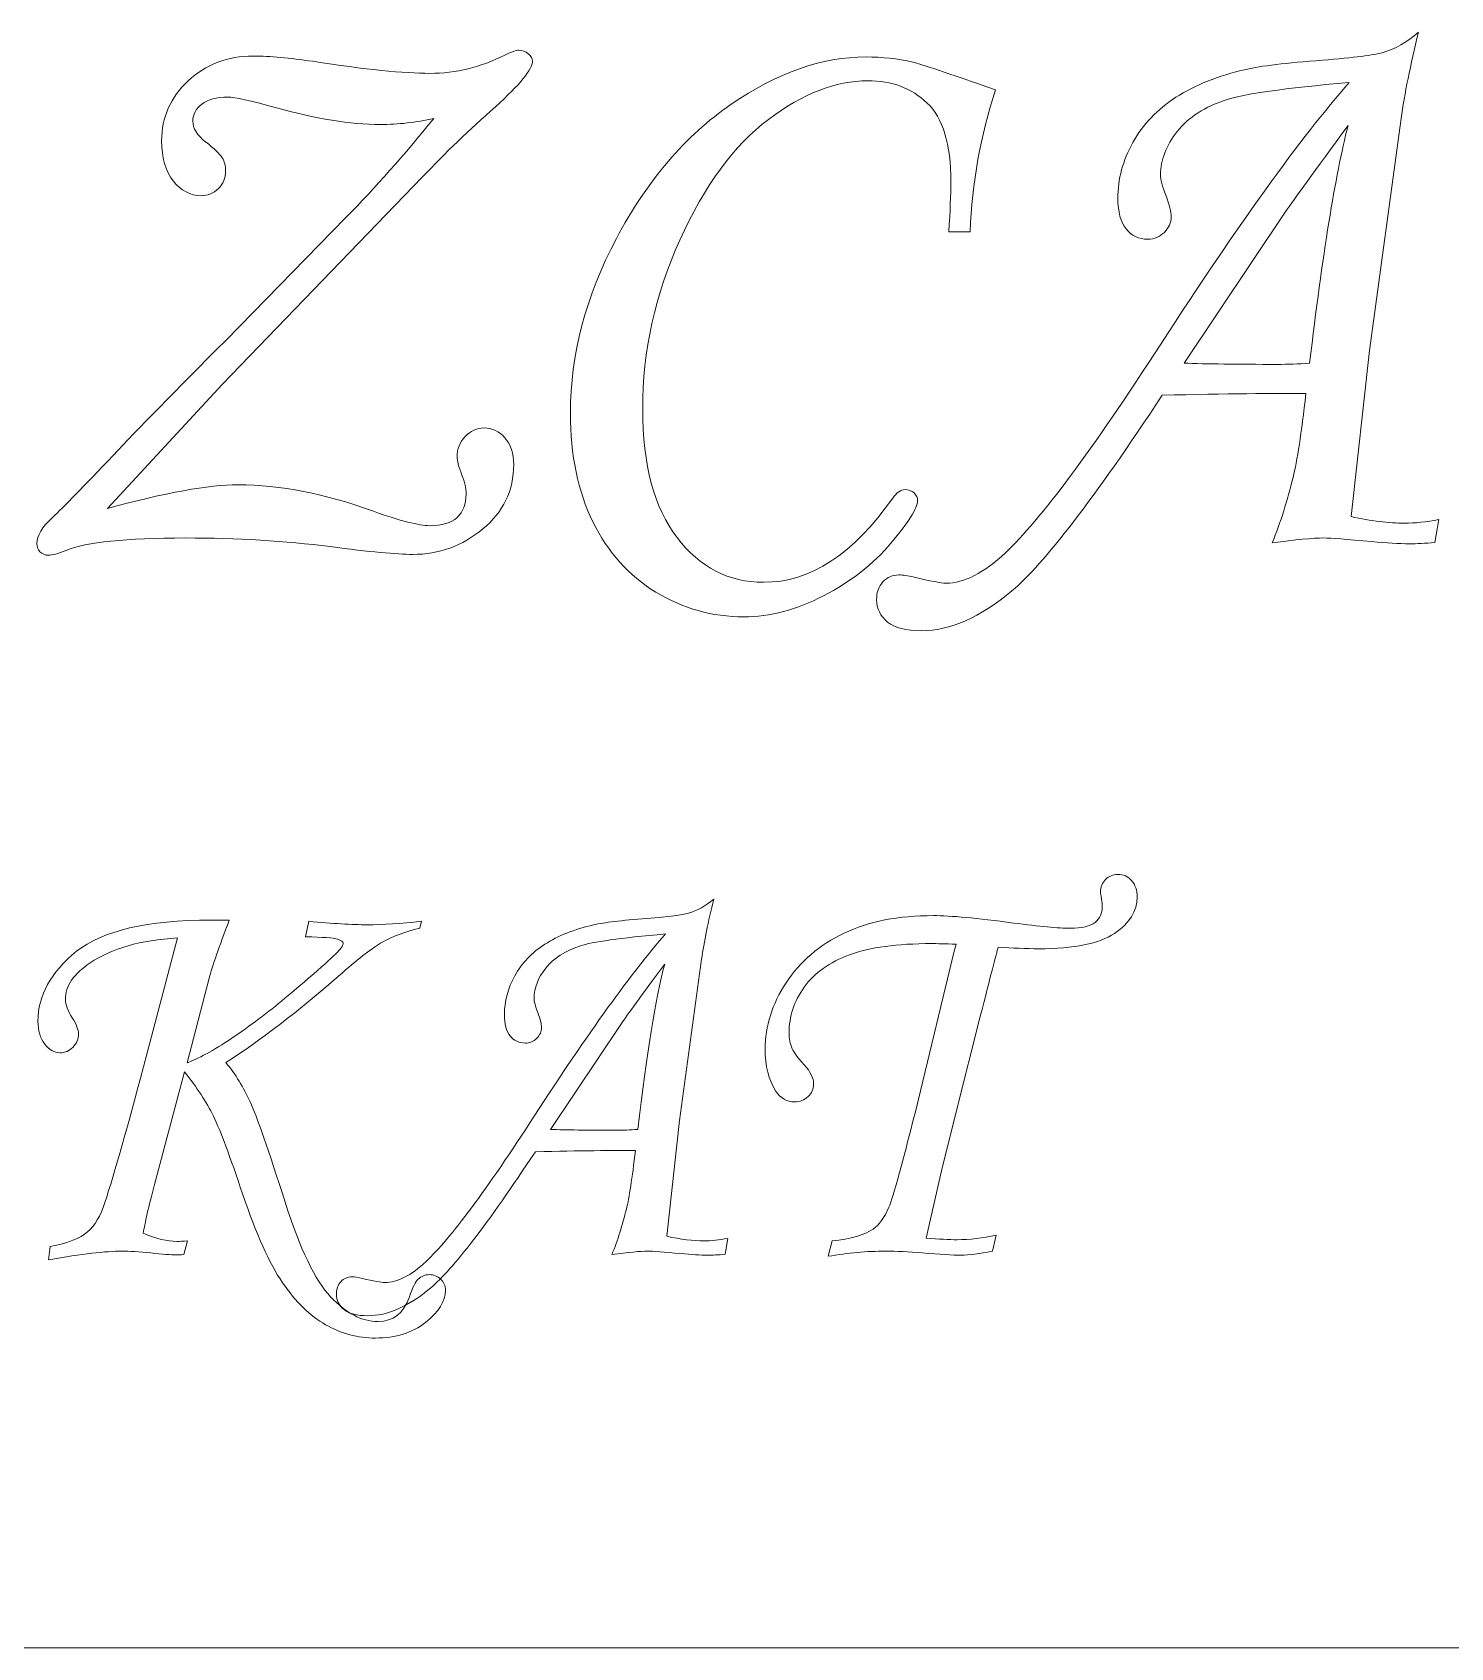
# Model space of a CAD drawing. Header units: millimetres. Extents: x -1381 to 521, y -496 to 496.
# Drawn here: x 131.48 to 154.67, y -496.11 to -469.72 of the extents above; entities that cross this region are included whole.
import ezdxf

# ---------------------------------------------------------------- set-up
doc = ezdxf.new("R2010")
doc.units = ezdxf.units.MM
doc.header["$MEASUREMENT"] = 0
doc.layers.add('layer 1', color=7, linetype='Continuous')

msp = doc.modelspace()

# ---------------------------------------------------------------- linework, layer by layer
at = {"layer": 'layer 1', "color": 250, "lineweight": 9}
for points, knots in [([(154.4728, -477.6797), (154.4728, -477.6797), (154.408, -478.0531), (154.408, -478.0531), (154.408, -478.0531), (154.2493, -478.0664), (154.1129, -478.0732), (153.9944, -478.0732), (153.9944, -478.0732), (153.8245, -478.0732), (153.6187, -478.0619), (153.3773, -478.0374), (153.3773, -478.0374), (152.9682, -477.9994), (152.7066, -477.9793), (152.5972, -477.9793), (152.5972, -477.9793), (152.4137, -477.9793), (152.132, -478.0061), (151.7521, -478.0598), (151.7521, -478.0598), (151.8883, -477.7199), (152.0002, -477.3644), (152.0918, -476.9911), (152.0918, -476.9911), (152.1589, -476.7251), (152.2282, -476.2668), (152.302, -475.6185), (152.302, -475.6185), (151.799, -475.6139), (151.0143, -475.6229), (149.9545, -475.6453), (149.9545, -475.6453), (148.8368, -477.3398), (148.0163, -478.4063), (147.4976, -478.8423), (147.4976, -478.8423), (146.9789, -479.2783), (146.4827, -479.495), (146.0153, -479.495), (146.0153, -479.495), (145.7694, -479.495), (145.5861, -479.4481), (145.4654, -479.3519), (145.4654, -479.3519), (145.3446, -479.2558), (145.2843, -479.1328), (145.2843, -478.9831), (145.2843, -478.9831), (145.2843, -478.8667), (145.3201, -478.7706), (145.3893, -478.697), (145.3893, -478.697), (145.4587, -478.6208), (145.5459, -478.5829), (145.6509, -478.5829), (145.6509, -478.5829), (145.7113, -478.5829), (145.794, -478.5942), (145.8992, -478.6187), (145.8992, -478.6187), (146.1607, -478.6835), (146.335, -478.7171), (146.4223, -478.7171), (146.4223, -478.7171), (146.7151, -478.7171), (147.037, -478.5515), (147.3903, -478.2207), (147.3903, -478.2207), (147.9626, -477.6797), (148.8099, -476.5418), (149.93, -474.8113), (149.93, -474.8113), (151.1976, -472.8529), (152.226, -471.4265), (153.0107, -470.5346), (153.0107, -470.5346), (151.9443, -470.633), (151.2781, -470.7245), (151.0143, -470.8141), (151.0143, -470.8141), (150.6521, -470.9326), (150.3793, -471.1068), (150.1982, -471.3372), (150.1982, -471.3372), (150.0171, -471.5696), (149.9255, -471.8044), (149.9255, -472.0436), (149.9255, -472.0436), (149.9255, -472.1219), (149.9545, -472.2336), (150.0105, -472.3767), (150.0105, -472.3767), (150.0708, -472.5376), (150.0998, -472.6561), (150.0998, -472.73), (150.0998, -472.73), (150.0998, -472.8261), (150.0619, -472.9111), (149.9881, -472.9849), (149.9881, -472.9849), (149.9143, -473.0586), (149.8249, -473.0966), (149.7199, -473.0966), (149.7199, -473.0966), (149.57, -473.0966), (149.4515, -473.0407), (149.3622, -472.929), (149.3622, -472.929), (149.2726, -472.8193), (149.228, -472.6516), (149.228, -472.4304), (149.228, -472.4304), (149.228, -472.1151), (149.3107, -471.811), (149.4738, -471.5161), (149.4738, -471.5161), (149.637, -471.2231), (149.8718, -470.975), (150.1781, -470.7782), (150.1781, -470.7782), (150.4845, -470.5793), (150.8668, -470.4272), (151.325, -470.3221), (151.325, -470.3221), (151.562, -470.2662), (151.9779, -470.2171), (152.5725, -470.1724), (152.5725, -470.1724), (153.0912, -470.1299), (153.4153, -470.0875), (153.5473, -470.0495), (153.5473, -470.0495), (153.7551, -469.9913), (153.9519, -469.8817), (154.1419, -469.7163), (154.1419, -469.7163), (154.0101, -470.2529), (153.9139, -470.7245), (153.858, -471.127), (153.858, -471.127), (153.858, -471.127), (153.3394, -474.9165), (153.3394, -474.9165), (153.3394, -474.9165), (153.3394, -474.9165), (153.042, -477.6306), (153.042, -477.6306), (153.042, -477.6306), (153.3662, -477.702), (153.6568, -477.7378), (153.9139, -477.7378), (153.9139, -477.7378), (154.0861, -477.7378), (154.2716, -477.7177), (154.4728, -477.6797)], [0, 0, 0, 0, 0.025, 0.025, 0.025, 0.025, 0.05, 0.05, 0.05, 0.05, 0.075, 0.075, 0.075, 0.075, 0.1, 0.1, 0.1, 0.1, 0.125, 0.125, 0.125, 0.125, 0.15, 0.15, 0.15, 0.15, 0.175, 0.175, 0.175, 0.175, 0.2, 0.2, 0.2, 0.2, 0.225, 0.225, 0.225, 0.225, 0.25, 0.25, 0.25, 0.25, 0.275, 0.275, 0.275, 0.275, 0.3, 0.3, 0.3, 0.3, 0.325, 0.325, 0.325, 0.325, 0.35, 0.35, 0.35, 0.35, 0.375, 0.375, 0.375, 0.375, 0.4, 0.4, 0.4, 0.4, 0.425, 0.425, 0.425, 0.425, 0.45, 0.45, 0.45, 0.45, 0.475, 0.475, 0.475, 0.475, 0.5, 0.5, 0.5, 0.5, 0.525, 0.525, 0.525, 0.525, 0.55, 0.55, 0.55, 0.55, 0.575, 0.575, 0.575, 0.575, 0.6, 0.6, 0.6, 0.6, 0.625, 0.625, 0.625, 0.625, 0.65, 0.65, 0.65, 0.65, 0.675, 0.675, 0.675, 0.675, 0.7, 0.7, 0.7, 0.7, 0.725, 0.725, 0.725, 0.725, 0.75, 0.75, 0.75, 0.75, 0.775, 0.775, 0.775, 0.775, 0.8, 0.8, 0.8, 0.8, 0.825, 0.825, 0.825, 0.825, 0.85, 0.85, 0.85, 0.85, 0.875, 0.875, 0.875, 0.875, 0.9, 0.9, 0.9, 0.9, 0.925, 0.925, 0.925, 0.925, 0.95, 0.95, 0.95, 0.95, 1, 1, 1, 1]), ([(138.0452, -471.1247), (137.7612, -471.1895), (137.4706, -471.2231), (137.1688, -471.2231), (137.1688, -471.2231), (136.6859, -471.2231), (136.1135, -471.1292), (135.4563, -470.9437), (135.4563, -470.9437), (135.0494, -470.832), (134.7923, -470.776), (134.6827, -470.776), (134.6827, -470.776), (134.4972, -470.776), (134.3541, -470.8141), (134.2557, -470.8898), (134.2557, -470.8898), (134.1573, -470.9659), (134.1082, -471.0577), (134.1082, -471.1672), (134.1082, -471.1672), (134.1082, -471.2879), (134.1774, -471.402), (134.3183, -471.5048), (134.3183, -471.5048), (134.4614, -471.6189), (134.5531, -471.706), (134.5889, -471.7664), (134.5889, -471.7664), (134.6269, -471.8267), (134.6447, -471.9006), (134.6447, -471.9877), (134.6447, -471.9877), (134.6447, -472.0973), (134.6044, -472.191), (134.5263, -472.2694), (134.5263, -472.2694), (134.448, -472.3477), (134.3541, -472.3857), (134.2422, -472.3857), (134.2422, -472.3857), (134.068, -472.3857), (133.9159, -472.3051), (133.7885, -472.1442), (133.7885, -472.1442), (133.6611, -471.9833), (133.5984, -471.7642), (133.5984, -471.4913), (133.5984, -471.4913), (133.5984, -471.1068), (133.7438, -470.7805), (134.0322, -470.51), (134.0322, -470.51), (134.3205, -470.2394), (134.676, -470.1052), (135.0986, -470.1052), (135.0986, -470.1052), (135.3714, -470.1052), (135.6933, -470.1344), (136.0688, -470.1903), (136.0688, -470.1903), (136.9251, -470.3221), (137.5645, -470.3869), (137.9825, -470.3869), (137.9825, -470.3869), (138.4118, -470.3869), (138.8209, -470.2863), (139.2099, -470.0875), (139.2099, -470.0875), (139.3195, -470.0338), (139.3955, -470.0092), (139.438, -470.0092), (139.438, -470.0092), (139.4961, -470.0092), (139.5475, -470.0271), (139.5922, -470.0674), (139.5922, -470.0674), (139.6392, -470.1052), (139.6615, -470.1455), (139.6615, -470.1857), (139.6615, -470.1857), (139.6615, -470.3199), (139.4581, -470.5704), (139.0535, -470.9326), (139.0535, -470.9326), (138.6287, -471.308), (138.233, -471.6903), (137.8618, -472.0794), (137.8618, -472.0794), (137.8618, -472.0794), (134.5889, -475.4708), (134.5889, -475.4708), (134.5889, -475.4708), (134.5889, -475.4708), (132.7153, -477.4964), (132.7153, -477.4964), (132.7153, -477.4964), (133.6587, -477.2392), (134.3676, -477.1096), (134.8482, -477.1096), (134.8482, -477.1096), (135.5368, -477.1096), (136.2744, -477.2549), (137.0637, -477.5433), (137.0637, -477.5433), (137.4996, -477.6998), (137.806, -477.7781), (137.9803, -477.7781), (137.9803, -477.7781), (138.1815, -477.7781), (138.3291, -477.7334), (138.4275, -477.6439), (138.4275, -477.6439), (138.5258, -477.5545), (138.575, -477.4271), (138.575, -477.2571), (138.575, -477.2571), (138.575, -477.1678), (138.5527, -477.065), (138.508, -476.9509), (138.508, -476.9509), (138.4543, -476.8123), (138.4275, -476.7117), (138.4275, -476.6491), (138.4275, -476.6491), (138.4275, -476.5239), (138.4722, -476.4165), (138.5593, -476.3227), (138.5593, -476.3227), (138.6489, -476.2288), (138.7517, -476.1819), (138.8702, -476.1819), (138.8702, -476.1819), (139.002, -476.1819), (139.1161, -476.2354), (139.2099, -476.3427), (139.2099, -476.3427), (139.306, -476.4523), (139.3531, -476.5954), (139.3531, -476.7765), (139.3531, -476.7765), (139.3531, -477.2034), (139.1853, -477.5545), (138.8477, -477.8318), (138.8477, -477.8318), (138.5124, -478.1089), (138.1302, -478.2475), (137.7032, -478.2475), (137.7032, -478.2475), (137.446, -478.2475), (136.9944, -478.205), (136.3527, -478.1201), (136.3527, -478.1201), (135.6195, -478.0262), (134.8326, -477.9793), (133.9897, -477.9793), (133.9897, -477.9793), (133.0149, -477.9793), (132.3644, -478.0463), (132.038, -478.1827), (132.038, -478.1827), (131.906, -478.2342), (131.8076, -478.261), (131.7428, -478.261), (131.7428, -478.261), (131.6959, -478.261), (131.6489, -478.2408), (131.6064, -478.2028), (131.6064, -478.2028), (131.5752, -478.167), (131.5595, -478.1223), (131.5595, -478.071), (131.5595, -478.071), (131.5595, -477.9435), (131.6444, -477.8026), (131.8144, -477.6461), (131.8144, -477.6461), (131.9933, -477.474), (132.3241, -477.1364), (132.807, -476.6312), (132.807, -476.6312), (133.205, -476.2064), (133.8197, -475.5782), (134.6515, -474.7443), (134.6515, -474.7443), (134.6515, -474.7443), (136.6121, -472.7412), (136.6121, -472.7412), (136.6121, -472.7412), (137.0927, -472.2537), (137.569, -471.715), (138.0452, -471.1247)], [0, 0, 0, 0, 0.0204082, 0.0204082, 0.0204082, 0.0204082, 0.0408163, 0.0408163, 0.0408163, 0.0408163, 0.0612245, 0.0612245, 0.0612245, 0.0612245, 0.0816327, 0.0816327, 0.0816327, 0.0816327, 0.1020408, 0.1020408, 0.1020408, 0.1020408, 0.122449, 0.122449, 0.122449, 0.122449, 0.1428571, 0.1428571, 0.1428571, 0.1428571, 0.1632653, 0.1632653, 0.1632653, 0.1632653, 0.1836735, 0.1836735, 0.1836735, 0.1836735, 0.2040816, 0.2040816, 0.2040816, 0.2040816, 0.2244898, 0.2244898, 0.2244898, 0.2244898, 0.244898, 0.244898, 0.244898, 0.244898, 0.2653061, 0.2653061, 0.2653061, 0.2653061, 0.2857143, 0.2857143, 0.2857143, 0.2857143, 0.3061224, 0.3061224, 0.3061224, 0.3061224, 0.3265306, 0.3265306, 0.3265306, 0.3265306, 0.3469388, 0.3469388, 0.3469388, 0.3469388, 0.3673469, 0.3673469, 0.3673469, 0.3673469, 0.3877551, 0.3877551, 0.3877551, 0.3877551, 0.4081633, 0.4081633, 0.4081633, 0.4081633, 0.4285714, 0.4285714, 0.4285714, 0.4285714, 0.4489796, 0.4489796, 0.4489796, 0.4489796, 0.4693878, 0.4693878, 0.4693878, 0.4693878, 0.4897959, 0.4897959, 0.4897959, 0.4897959, 0.5102041, 0.5102041, 0.5102041, 0.5102041, 0.5306122, 0.5306122, 0.5306122, 0.5306122, 0.5510204, 0.5510204, 0.5510204, 0.5510204, 0.5714286, 0.5714286, 0.5714286, 0.5714286, 0.5918367, 0.5918367, 0.5918367, 0.5918367, 0.6122449, 0.6122449, 0.6122449, 0.6122449, 0.6326531, 0.6326531, 0.6326531, 0.6326531, 0.6530612, 0.6530612, 0.6530612, 0.6530612, 0.6734694, 0.6734694, 0.6734694, 0.6734694, 0.6938776, 0.6938776, 0.6938776, 0.6938776, 0.7142857, 0.7142857, 0.7142857, 0.7142857, 0.7346939, 0.7346939, 0.7346939, 0.7346939, 0.755102, 0.755102, 0.755102, 0.755102, 0.7755102, 0.7755102, 0.7755102, 0.7755102, 0.7959184, 0.7959184, 0.7959184, 0.7959184, 0.8163265, 0.8163265, 0.8163265, 0.8163265, 0.8367347, 0.8367347, 0.8367347, 0.8367347, 0.8571429, 0.8571429, 0.8571429, 0.8571429, 0.877551, 0.877551, 0.877551, 0.877551, 0.8979592, 0.8979592, 0.8979592, 0.8979592, 0.9183673, 0.9183673, 0.9183673, 0.9183673, 0.9387755, 0.9387755, 0.9387755, 0.9387755, 0.9591837, 0.9591837, 0.9591837, 0.9591837, 1, 1, 1, 1]), ([(146.8135, -472.9759), (146.8135, -472.9759), (146.4648, -472.9759), (146.4648, -472.9759), (146.4648, -472.9759), (146.4871, -472.636), (146.4982, -472.3634), (146.4982, -472.1577), (146.4982, -472.1577), (146.4982, -471.5428), (146.3686, -471.1136), (146.1115, -470.8722), (146.1115, -470.8722), (145.8565, -470.6284), (145.5324, -470.5076), (145.1412, -470.5076), (145.1412, -470.5076), (144.6203, -470.5076), (144.077, -470.7179), (143.5159, -471.1404), (143.5159, -471.1404), (142.9547, -471.563), (142.4718, -472.2203), (142.0672, -473.1145), (142.0672, -473.1145), (141.6625, -474.0088), (141.4613, -474.9276), (141.4613, -475.871), (141.4613, -475.871), (141.4613, -476.7855), (141.6491, -477.4851), (142.0247, -477.9726), (142.0247, -477.9726), (142.398, -478.46), (142.8698, -478.7036), (143.4354, -478.7036), (143.4354, -478.7036), (144.2022, -478.7036), (144.9064, -478.2453), (145.5481, -477.3264), (145.5481, -477.3264), (145.6129, -477.2348), (145.6799, -477.1878), (145.7515, -477.1878), (145.7515, -477.1878), (145.8074, -477.1878), (145.8565, -477.2058), (145.8968, -477.2437), (145.8968, -477.2437), (145.9348, -477.2795), (145.9549, -477.3219), (145.9549, -477.3712), (145.9549, -477.3712), (145.9549, -477.4897), (145.8096, -477.7199), (145.5189, -478.0642), (145.5189, -478.0642), (145.2284, -478.4085), (144.8617, -478.6948), (144.4191, -478.9227), (144.4191, -478.9227), (143.9787, -479.1529), (143.5426, -479.267), (143.1157, -479.267), (143.1157, -479.267), (142.5992, -479.267), (142.1209, -479.1328), (141.6782, -478.8646), (141.6782, -478.8646), (141.2356, -478.5964), (140.8934, -478.2118), (140.6475, -477.7155), (140.6475, -477.7155), (140.4038, -477.2168), (140.2809, -476.6267), (140.2809, -475.9404), (140.2809, -475.9404), (140.2809, -474.9835), (140.5312, -474.0334), (141.032, -473.0855), (141.032, -473.0855), (141.5328, -472.1376), (142.1587, -471.4064), (142.91, -470.8923), (142.91, -470.8923), (143.6612, -470.3758), (144.3945, -470.1187), (145.1121, -470.1187), (145.1121, -470.1187), (145.3692, -470.1187), (145.6263, -470.1478), (145.8789, -470.2036), (145.8789, -470.2036), (145.9885, -470.2306), (146.4378, -470.3803), (147.2293, -470.6552), (147.2293, -470.6552), (146.9833, -471.4042), (146.8447, -472.1778), (146.8135, -472.9759)], [0, 0, 0, 0, 0.0384615, 0.0384615, 0.0384615, 0.0384615, 0.0769231, 0.0769231, 0.0769231, 0.0769231, 0.1153846, 0.1153846, 0.1153846, 0.1153846, 0.1538462, 0.1538462, 0.1538462, 0.1538462, 0.1923077, 0.1923077, 0.1923077, 0.1923077, 0.2307692, 0.2307692, 0.2307692, 0.2307692, 0.2692308, 0.2692308, 0.2692308, 0.2692308, 0.3076923, 0.3076923, 0.3076923, 0.3076923, 0.3461538, 0.3461538, 0.3461538, 0.3461538, 0.3846154, 0.3846154, 0.3846154, 0.3846154, 0.4230769, 0.4230769, 0.4230769, 0.4230769, 0.4615385, 0.4615385, 0.4615385, 0.4615385, 0.5, 0.5, 0.5, 0.5, 0.5384615, 0.5384615, 0.5384615, 0.5384615, 0.5769231, 0.5769231, 0.5769231, 0.5769231, 0.6153846, 0.6153846, 0.6153846, 0.6153846, 0.6538462, 0.6538462, 0.6538462, 0.6538462, 0.6923077, 0.6923077, 0.6923077, 0.6923077, 0.7307692, 0.7307692, 0.7307692, 0.7307692, 0.7692308, 0.7692308, 0.7692308, 0.7692308, 0.8076923, 0.8076923, 0.8076923, 0.8076923, 0.8461538, 0.8461538, 0.8461538, 0.8461538, 0.8846154, 0.8846154, 0.8846154, 0.8846154, 0.9230769, 0.9230769, 0.9230769, 0.9230769, 1, 1, 1, 1]), ([(152.3624, -475.1221), (152.5725, -473.3515), (152.7805, -472.0571), (152.9906, -471.241), (152.9906, -471.241), (152.4451, -471.9811), (152.1075, -472.4483), (151.9756, -472.6406), (151.9756, -472.6406), (151.9756, -472.6406), (150.31, -475.1221), (150.31, -475.1221), (150.31, -475.1221), (150.6656, -475.1356), (151.1752, -475.1422), (151.8392, -475.1422), (151.8392, -475.1422), (152.0024, -475.1422), (152.1768, -475.1356), (152.3624, -475.1221)], [0, 0, 0, 0, 0.1666667, 0.1666667, 0.1666667, 0.1666667, 0.3333333, 0.3333333, 0.3333333, 0.3333333, 0.5, 0.5, 0.5, 0.5, 0.6666667, 0.6666667, 0.6666667, 0.6666667, 1, 1, 1, 1]), ([(147.2402, -489.3708), (147.2402, -489.3708), (147.1765, -489.6323), (147.1765, -489.6323), (147.1765, -489.6323), (146.9677, -489.676), (146.795, -489.6976), (146.6626, -489.6976), (146.6626, -489.6976), (146.5351, -489.6976), (146.3232, -489.6853), (146.0291, -489.6588), (146.0291, -489.6588), (145.8065, -489.6416), (145.6072, -489.6323), (145.4314, -489.6323), (145.4314, -489.6323), (145.1278, -489.6323), (144.8149, -489.6602), (144.4925, -489.7164), (144.4925, -489.7164), (144.4925, -489.7164), (144.5563, -489.4641), (144.5563, -489.4641), (144.5563, -489.4641), (144.863, -489.4331), (145.0872, -489.3693), (145.2273, -489.2727), (145.2273, -489.2727), (145.327, -489.2027), (145.4126, -489.0827), (145.4841, -488.9146), (145.4841, -488.9146), (145.5558, -488.7464), (145.7178, -488.1564), (145.97, -487.1475), (145.97, -487.1475), (145.97, -487.1475), (146.552, -484.73), (146.552, -484.73), (146.552, -484.73), (146.552, -484.73), (146.5849, -484.6163), (146.5849, -484.6163), (146.5849, -484.6163), (146.4058, -484.6102), (146.2703, -484.6071), (146.18, -484.6071), (146.18, -484.6071), (145.618, -484.6071), (145.1728, -484.6678), (144.8445, -484.7891), (144.8445, -484.7891), (144.5144, -484.9107), (144.2668, -485.0865), (144.1018, -485.3169), (144.1018, -485.3169), (143.9367, -485.5488), (143.8542, -485.7979), (143.8542, -486.0642), (143.8542, -486.0642), (143.8542, -486.1591), (143.8714, -486.2447), (143.9041, -486.3242), (143.9041, -486.3242), (143.9274, -486.3787), (143.9943, -486.4674), (144.1018, -486.5887), (144.1018, -486.5887), (144.2046, -486.7008), (144.256, -486.8036), (144.256, -486.8987), (144.256, -486.8987), (144.256, -486.9795), (144.2249, -487.0496), (144.164, -487.1072), (144.164, -487.1072), (144.1033, -487.1647), (144.0303, -487.1944), (143.9462, -487.1944), (143.9462, -487.1944), (143.8184, -487.1944), (143.7141, -487.1337), (143.6346, -487.0124), (143.6346, -487.0124), (143.5195, -486.8332), (143.4619, -486.6044), (143.4619, -486.3288), (143.4619, -486.3288), (143.4619, -485.9568), (143.5771, -485.5971), (143.8061, -485.2485), (143.8061, -485.2485), (144.0349, -484.8981), (144.3509, -484.6274), (144.7524, -484.4359), (144.7524, -484.4359), (145.1527, -484.2443), (145.6414, -484.1495), (146.2158, -484.1495), (146.2158, -484.1495), (146.4883, -484.1495), (146.9243, -484.1898), (147.5236, -484.2707), (147.5236, -484.2707), (147.9485, -484.3269), (148.2568, -484.3549), (148.4483, -484.3549), (148.4483, -484.3549), (148.6398, -484.3549), (148.7753, -484.3237), (148.8547, -484.2598), (148.8547, -484.2598), (148.9339, -484.196), (148.973, -484.1104), (148.973, -484.0044), (148.973, -484.0044), (148.973, -483.9829), (148.9684, -483.9407), (148.9589, -483.877), (148.9589, -483.877), (148.9496, -483.8194), (148.945, -483.7819), (148.945, -483.7633), (148.945, -483.7633), (148.945, -483.6808), (148.973, -483.6137), (149.0275, -483.5592), (149.0275, -483.5592), (149.0835, -483.5049), (149.1488, -483.4769), (149.2252, -483.4769), (149.2252, -483.4769), (149.317, -483.4769), (149.3933, -483.5096), (149.4525, -483.5764), (149.4525, -483.5764), (149.5131, -483.6433), (149.5427, -483.7338), (149.5427, -483.8458), (149.5427, -483.8458), (149.5427, -484.0762), (149.4198, -484.2739), (149.1722, -484.4405), (149.1722, -484.4405), (148.9262, -484.6071), (148.5136, -484.691), (147.9346, -484.691), (147.9346, -484.691), (147.7274, -484.691), (147.5063, -484.6819), (147.2714, -484.6631), (147.2714, -484.6631), (147.2418, -484.7721), (147.1454, -485.1441), (146.985, -485.7763), (146.985, -485.7763), (146.985, -485.7763), (146.588, -487.3548), (146.588, -487.3548), (146.588, -487.3548), (146.588, -487.3548), (146.3466, -488.3184), (146.3466, -488.3184), (146.3466, -488.3184), (146.3466, -488.3184), (146.096, -489.4174), (146.096, -489.4174), (146.096, -489.4174), (146.2998, -489.4362), (146.4697, -489.4454), (146.6019, -489.4454), (146.6019, -489.4454), (146.806, -489.4454), (147.0192, -489.4205), (147.2402, -489.3708)], [0, 0, 0, 0, 0.0222222, 0.0222222, 0.0222222, 0.0222222, 0.0444444, 0.0444444, 0.0444444, 0.0444444, 0.0666667, 0.0666667, 0.0666667, 0.0666667, 0.0888889, 0.0888889, 0.0888889, 0.0888889, 0.1111111, 0.1111111, 0.1111111, 0.1111111, 0.1333333, 0.1333333, 0.1333333, 0.1333333, 0.1555556, 0.1555556, 0.1555556, 0.1555556, 0.1777778, 0.1777778, 0.1777778, 0.1777778, 0.2, 0.2, 0.2, 0.2, 0.2222222, 0.2222222, 0.2222222, 0.2222222, 0.2444444, 0.2444444, 0.2444444, 0.2444444, 0.2666667, 0.2666667, 0.2666667, 0.2666667, 0.2888889, 0.2888889, 0.2888889, 0.2888889, 0.3111111, 0.3111111, 0.3111111, 0.3111111, 0.3333333, 0.3333333, 0.3333333, 0.3333333, 0.3555556, 0.3555556, 0.3555556, 0.3555556, 0.3777778, 0.3777778, 0.3777778, 0.3777778, 0.4, 0.4, 0.4, 0.4, 0.4222222, 0.4222222, 0.4222222, 0.4222222, 0.4444444, 0.4444444, 0.4444444, 0.4444444, 0.4666667, 0.4666667, 0.4666667, 0.4666667, 0.4888889, 0.4888889, 0.4888889, 0.4888889, 0.5111111, 0.5111111, 0.5111111, 0.5111111, 0.5333333, 0.5333333, 0.5333333, 0.5333333, 0.5555556, 0.5555556, 0.5555556, 0.5555556, 0.5777778, 0.5777778, 0.5777778, 0.5777778, 0.6, 0.6, 0.6, 0.6, 0.6222222, 0.6222222, 0.6222222, 0.6222222, 0.6444444, 0.6444444, 0.6444444, 0.6444444, 0.6666667, 0.6666667, 0.6666667, 0.6666667, 0.6888889, 0.6888889, 0.6888889, 0.6888889, 0.7111111, 0.7111111, 0.7111111, 0.7111111, 0.7333333, 0.7333333, 0.7333333, 0.7333333, 0.7555556, 0.7555556, 0.7555556, 0.7555556, 0.7777778, 0.7777778, 0.7777778, 0.7777778, 0.8, 0.8, 0.8, 0.8, 0.8222222, 0.8222222, 0.8222222, 0.8222222, 0.8444444, 0.8444444, 0.8444444, 0.8444444, 0.8666667, 0.8666667, 0.8666667, 0.8666667, 0.8888889, 0.8888889, 0.8888889, 0.8888889, 0.9111111, 0.9111111, 0.9111111, 0.9111111, 0.9333333, 0.9333333, 0.9333333, 0.9333333, 0.9555556, 0.9555556, 0.9555556, 0.9555556, 1, 1, 1, 1]), ([(142.8531, -489.4238), (142.8531, -489.4238), (142.8081, -489.6837), (142.8081, -489.6837), (142.8081, -489.6837), (142.6976, -489.693), (142.6025, -489.6976), (142.5199, -489.6976), (142.5199, -489.6976), (142.4017, -489.6976), (142.2585, -489.6899), (142.0903, -489.6727), (142.0903, -489.6727), (141.8055, -489.6462), (141.6232, -489.6323), (141.5471, -489.6323), (141.5471, -489.6323), (141.4193, -489.6323), (141.2232, -489.6511), (140.9586, -489.6884), (140.9586, -489.6884), (141.0535, -489.4518), (141.1314, -489.2043), (141.1952, -488.9441), (141.1952, -488.9441), (141.2419, -488.7589), (141.2901, -488.4397), (141.3415, -487.9883), (141.3415, -487.9883), (140.9913, -487.9852), (140.4448, -487.9916), (139.7069, -488.007), (139.7069, -488.007), (138.9285, -489.1871), (138.3572, -489.9298), (137.996, -490.2331), (137.996, -490.2331), (137.6348, -490.5368), (137.2893, -490.6878), (136.9638, -490.6878), (136.9638, -490.6878), (136.7926, -490.6878), (136.6651, -490.655), (136.581, -490.5882), (136.581, -490.5882), (136.4969, -490.5213), (136.4548, -490.4357), (136.4548, -490.3313), (136.4548, -490.3313), (136.4548, -490.2503), (136.4797, -490.1835), (136.528, -490.1321), (136.528, -490.1321), (136.5761, -490.0791), (136.637, -490.0527), (136.7101, -490.0527), (136.7101, -490.0527), (136.7522, -490.0527), (136.8098, -490.0604), (136.8828, -490.0776), (136.8828, -490.0776), (137.0651, -490.1226), (137.1864, -490.146), (137.2471, -490.146), (137.2471, -490.146), (137.4512, -490.146), (137.6754, -490.0308), (137.9212, -489.8005), (137.9212, -489.8005), (138.3199, -489.4238), (138.9099, -488.6312), (139.6897, -487.4263), (139.6897, -487.4263), (140.5725, -486.0627), (141.2885, -485.0693), (141.835, -484.4482), (141.835, -484.4482), (141.0924, -484.5168), (140.6285, -484.5806), (140.4448, -484.6428), (140.4448, -484.6428), (140.1926, -484.7253), (140.0028, -484.8467), (139.8766, -485.0071), (139.8766, -485.0071), (139.7506, -485.1691), (139.6866, -485.3326), (139.6866, -485.4992), (139.6866, -485.4992), (139.6866, -485.5537), (139.7069, -485.6312), (139.7457, -485.7311), (139.7457, -485.7311), (139.7879, -485.8431), (139.8082, -485.9256), (139.8082, -485.9771), (139.8082, -485.9771), (139.8082, -486.0438), (139.7817, -486.1031), (139.7303, -486.1545), (139.7303, -486.1545), (139.6789, -486.2059), (139.6167, -486.2324), (139.5434, -486.2324), (139.5434, -486.2324), (139.439, -486.2324), (139.3565, -486.1933), (139.2943, -486.1156), (139.2943, -486.1156), (139.2321, -486.0393), (139.201, -485.9226), (139.201, -485.7683), (139.201, -485.7683), (139.201, -485.5488), (139.2585, -485.3372), (139.3722, -485.1318), (139.3722, -485.1318), (139.4858, -484.9277), (139.6493, -484.7549), (139.8627, -484.6179), (139.8627, -484.6179), (140.0758, -484.4793), (140.3421, -484.3735), (140.6612, -484.3004), (140.6612, -484.3004), (140.8262, -484.2615), (141.1157, -484.2271), (141.5299, -484.196), (141.5299, -484.196), (141.8911, -484.1664), (142.1168, -484.1369), (142.2086, -484.1104), (142.2086, -484.1104), (142.3534, -484.07), (142.4904, -483.9937), (142.6228, -483.8785), (142.6228, -483.8785), (142.531, -484.2521), (142.4639, -484.5806), (142.4251, -484.8608), (142.4251, -484.8608), (142.4251, -484.8608), (142.0639, -487.4994), (142.0639, -487.4994), (142.0639, -487.4994), (142.0639, -487.4994), (141.8569, -489.3894), (141.8569, -489.3894), (141.8569, -489.3894), (142.0826, -489.4393), (142.2849, -489.4641), (142.4639, -489.4641), (142.4639, -489.4641), (142.5839, -489.4641), (142.713, -489.4503), (142.8531, -489.4238)], [0, 0, 0, 0, 0.025, 0.025, 0.025, 0.025, 0.05, 0.05, 0.05, 0.05, 0.075, 0.075, 0.075, 0.075, 0.1, 0.1, 0.1, 0.1, 0.125, 0.125, 0.125, 0.125, 0.15, 0.15, 0.15, 0.15, 0.175, 0.175, 0.175, 0.175, 0.2, 0.2, 0.2, 0.2, 0.225, 0.225, 0.225, 0.225, 0.25, 0.25, 0.25, 0.25, 0.275, 0.275, 0.275, 0.275, 0.3, 0.3, 0.3, 0.3, 0.325, 0.325, 0.325, 0.325, 0.35, 0.35, 0.35, 0.35, 0.375, 0.375, 0.375, 0.375, 0.4, 0.4, 0.4, 0.4, 0.425, 0.425, 0.425, 0.425, 0.45, 0.45, 0.45, 0.45, 0.475, 0.475, 0.475, 0.475, 0.5, 0.5, 0.5, 0.5, 0.525, 0.525, 0.525, 0.525, 0.55, 0.55, 0.55, 0.55, 0.575, 0.575, 0.575, 0.575, 0.6, 0.6, 0.6, 0.6, 0.625, 0.625, 0.625, 0.625, 0.65, 0.65, 0.65, 0.65, 0.675, 0.675, 0.675, 0.675, 0.7, 0.7, 0.7, 0.7, 0.725, 0.725, 0.725, 0.725, 0.75, 0.75, 0.75, 0.75, 0.775, 0.775, 0.775, 0.775, 0.8, 0.8, 0.8, 0.8, 0.825, 0.825, 0.825, 0.825, 0.85, 0.85, 0.85, 0.85, 0.875, 0.875, 0.875, 0.875, 0.9, 0.9, 0.9, 0.9, 0.925, 0.925, 0.925, 0.925, 0.95, 0.95, 0.95, 0.95, 1, 1, 1, 1]), ([(137.8449, -484.2428), (137.8449, -484.2428), (137.8168, -484.3549), (137.8168, -484.3549), (137.8168, -484.3549), (137.571, -484.4156), (137.3685, -484.4919), (137.2067, -484.5837), (137.2067, -484.5837), (137.0463, -484.6755), (136.8283, -484.8405), (136.5558, -485.0819), (136.5558, -485.0819), (135.8257, -485.7185), (135.1891, -486.209), (134.6488, -486.5499), (134.6488, -486.5499), (134.8046, -486.7414), (134.9369, -486.9563), (135.0459, -487.1928), (135.0459, -487.1928), (135.1565, -487.431), (135.3463, -487.9775), (135.6172, -488.832), (135.6172, -488.832), (135.8601, -489.5966), (136.1092, -490.1118), (136.3614, -490.3797), (136.3614, -490.3797), (136.6136, -490.6473), (136.8705, -490.7811), (137.1335, -490.7811), (137.1335, -490.7811), (137.3857, -490.7811), (137.5569, -490.6473), (137.6487, -490.3797), (137.6487, -490.3797), (137.7032, -490.2223), (137.75, -490.1244), (137.7904, -490.0884), (137.7904, -490.0884), (137.8449, -490.0403), (137.9058, -490.0154), (137.9726, -490.0154), (137.9726, -490.0154), (138.0459, -490.0154), (138.1081, -490.0403), (138.1595, -490.0899), (138.1595, -490.0899), (138.2107, -490.1398), (138.2372, -490.2005), (138.2372, -490.2707), (138.2372, -490.2707), (138.2372, -490.4511), (138.1299, -490.627), (137.9135, -490.7969), (137.9135, -490.7969), (137.697, -490.9666), (137.4245, -491.0522), (137.0931, -491.0522), (137.0931, -491.0522), (136.8065, -491.0522), (136.5358, -490.9789), (136.2789, -490.8341), (136.2789, -490.8341), (136.0219, -490.6878), (135.7884, -490.4606), (135.5751, -490.1475), (135.5751, -490.1475), (135.3619, -489.8362), (135.1455, -489.3521), (134.9228, -488.6983), (134.9228, -488.6983), (134.7159, -488.0803), (134.557, -487.6569), (134.4449, -487.4278), (134.4449, -487.4278), (134.3313, -487.199), (134.1757, -486.9579), (133.9747, -486.7026), (133.9747, -486.7026), (133.9747, -486.7026), (133.4844, -488.541), (133.4844, -488.541), (133.4844, -488.541), (133.3847, -488.9129), (133.324, -489.1792), (133.2991, -489.3397), (133.2991, -489.3397), (133.5047, -489.4283), (133.6883, -489.4735), (133.8518, -489.4735), (133.8518, -489.4735), (133.8906, -489.4735), (133.9467, -489.4704), (134.0199, -489.4641), (134.0199, -489.4641), (134.0199, -489.4641), (133.9639, -489.6884), (133.9639, -489.6884), (133.9639, -489.6884), (133.9032, -489.6915), (133.8644, -489.693), (133.8503, -489.693), (133.8503, -489.693), (133.749, -489.693), (133.6073, -489.6822), (133.4222, -489.6619), (133.4222, -489.6619), (133.2291, -489.6416), (133.0687, -489.6323), (132.9458, -489.6323), (132.9458, -489.6323), (132.6936, -489.6323), (132.2951, -489.6791), (131.7501, -489.7724), (131.7501, -489.7724), (131.7501, -489.7724), (131.7766, -489.5575), (131.7766, -489.5575), (131.7766, -489.5575), (132.0661, -489.4999), (132.2702, -489.4205), (132.3885, -489.3178), (132.3885, -489.3178), (132.5067, -489.2166), (132.6001, -489.0562), (132.6702, -488.8384), (132.6702, -488.8384), (132.8306, -488.3464), (133.0407, -487.607), (133.3006, -486.6216), (133.3006, -486.6216), (133.3006, -486.6216), (133.858, -484.5137), (133.858, -484.5137), (133.858, -484.5137), (133.2556, -484.5495), (132.7808, -484.6865), (132.4304, -484.9215), (132.4304, -484.9215), (132.1612, -485.1004), (132.0257, -485.2999), (132.0257, -485.5207), (132.0257, -485.5207), (132.0257, -485.5986), (132.063, -485.6984), (132.1378, -485.8198), (132.1378, -485.8198), (132.2062, -485.9288), (132.2406, -486.0159), (132.2406, -486.0828), (132.2406, -486.0828), (132.2406, -486.1637), (132.2111, -486.2355), (132.1502, -486.2977), (132.1502, -486.2977), (132.0895, -486.3599), (132.0195, -486.391), (131.9386, -486.391), (131.9386, -486.391), (131.8452, -486.391), (131.7612, -486.3445), (131.6879, -486.2494), (131.6879, -486.2494), (131.6147, -486.156), (131.5774, -486.03), (131.5774, -485.8758), (131.5774, -485.8758), (131.5774, -485.4523), (131.7874, -485.0724), (132.2095, -484.7331), (132.2095, -484.7331), (132.6314, -484.3937), (133.3631, -484.224), (134.4076, -484.224), (134.4076, -484.224), (134.4076, -484.224), (134.7033, -484.224), (134.7033, -484.224), (134.7033, -484.224), (134.5367, -484.6616), (134.4279, -484.9775), (134.375, -485.1722), (134.375, -485.1722), (134.375, -485.1722), (134.0153, -486.553), (134.0153, -486.553), (134.0153, -486.553), (134.241, -486.4674), (134.5025, -486.3211), (134.803, -486.1156), (134.803, -486.1156), (135.102, -485.9085), (135.3899, -485.6905), (135.6671, -485.457), (135.6671, -485.457), (136.1746, -485.0305), (136.4641, -484.7706), (136.5327, -484.6786), (136.5327, -484.6786), (136.5543, -484.6475), (136.5653, -484.621), (136.5653, -484.6009), (136.5653, -484.6009), (136.5653, -484.576), (136.5342, -484.5541), (136.4718, -484.5338), (136.4718, -484.5338), (136.4111, -484.5137), (136.2352, -484.5012), (135.9488, -484.495), (135.9488, -484.495), (135.9488, -484.495), (136.0049, -484.2428), (136.0049, -484.2428), (136.0049, -484.2428), (136.3941, -484.2801), (136.7116, -484.2988), (136.9607, -484.2988), (136.9607, -484.2988), (137.216, -484.2988), (137.5101, -484.2801), (137.8449, -484.2428)], [0, 0, 0, 0, 0.0175439, 0.0175439, 0.0175439, 0.0175439, 0.0350877, 0.0350877, 0.0350877, 0.0350877, 0.0526316, 0.0526316, 0.0526316, 0.0526316, 0.0701754, 0.0701754, 0.0701754, 0.0701754, 0.0877193, 0.0877193, 0.0877193, 0.0877193, 0.1052632, 0.1052632, 0.1052632, 0.1052632, 0.122807, 0.122807, 0.122807, 0.122807, 0.1403509, 0.1403509, 0.1403509, 0.1403509, 0.1578947, 0.1578947, 0.1578947, 0.1578947, 0.1754386, 0.1754386, 0.1754386, 0.1754386, 0.1929825, 0.1929825, 0.1929825, 0.1929825, 0.2105263, 0.2105263, 0.2105263, 0.2105263, 0.2280702, 0.2280702, 0.2280702, 0.2280702, 0.245614, 0.245614, 0.245614, 0.245614, 0.2631579, 0.2631579, 0.2631579, 0.2631579, 0.2807018, 0.2807018, 0.2807018, 0.2807018, 0.2982456, 0.2982456, 0.2982456, 0.2982456, 0.3157895, 0.3157895, 0.3157895, 0.3157895, 0.3333333, 0.3333333, 0.3333333, 0.3333333, 0.3508772, 0.3508772, 0.3508772, 0.3508772, 0.3684211, 0.3684211, 0.3684211, 0.3684211, 0.3859649, 0.3859649, 0.3859649, 0.3859649, 0.4035088, 0.4035088, 0.4035088, 0.4035088, 0.4210526, 0.4210526, 0.4210526, 0.4210526, 0.4385965, 0.4385965, 0.4385965, 0.4385965, 0.4561404, 0.4561404, 0.4561404, 0.4561404, 0.4736842, 0.4736842, 0.4736842, 0.4736842, 0.4912281, 0.4912281, 0.4912281, 0.4912281, 0.5087719, 0.5087719, 0.5087719, 0.5087719, 0.5263158, 0.5263158, 0.5263158, 0.5263158, 0.5438596, 0.5438596, 0.5438596, 0.5438596, 0.5614035, 0.5614035, 0.5614035, 0.5614035, 0.5789474, 0.5789474, 0.5789474, 0.5789474, 0.5964912, 0.5964912, 0.5964912, 0.5964912, 0.6140351, 0.6140351, 0.6140351, 0.6140351, 0.6315789, 0.6315789, 0.6315789, 0.6315789, 0.6491228, 0.6491228, 0.6491228, 0.6491228, 0.6666667, 0.6666667, 0.6666667, 0.6666667, 0.6842105, 0.6842105, 0.6842105, 0.6842105, 0.7017544, 0.7017544, 0.7017544, 0.7017544, 0.7192982, 0.7192982, 0.7192982, 0.7192982, 0.7368421, 0.7368421, 0.7368421, 0.7368421, 0.754386, 0.754386, 0.754386, 0.754386, 0.7719298, 0.7719298, 0.7719298, 0.7719298, 0.7894737, 0.7894737, 0.7894737, 0.7894737, 0.8070175, 0.8070175, 0.8070175, 0.8070175, 0.8245614, 0.8245614, 0.8245614, 0.8245614, 0.8421053, 0.8421053, 0.8421053, 0.8421053, 0.8596491, 0.8596491, 0.8596491, 0.8596491, 0.877193, 0.877193, 0.877193, 0.877193, 0.8947368, 0.8947368, 0.8947368, 0.8947368, 0.9122807, 0.9122807, 0.9122807, 0.9122807, 0.9298246, 0.9298246, 0.9298246, 0.9298246, 0.9473684, 0.9473684, 0.9473684, 0.9473684, 0.9649123, 0.9649123, 0.9649123, 0.9649123, 1, 1, 1, 1]), ([(141.3836, -487.6427), (141.5299, -486.4098), (141.6746, -485.5084), (141.8209, -484.9403), (141.8209, -484.9403), (141.4412, -485.4555), (141.206, -485.7809), (141.1142, -485.9146), (141.1142, -485.9146), (141.1142, -485.9146), (139.9545, -487.6427), (139.9545, -487.6427), (139.9545, -487.6427), (140.202, -487.652), (140.5568, -487.6569), (141.0193, -487.6569), (141.0193, -487.6569), (141.1329, -487.6569), (141.2543, -487.652), (141.3836, -487.6427)], [0, 0, 0, 0, 0.1666667, 0.1666667, 0.1666667, 0.1666667, 0.3333333, 0.3333333, 0.3333333, 0.3333333, 0.5, 0.5, 0.5, 0.5, 0.6666667, 0.6666667, 0.6666667, 0.6666667, 1, 1, 1, 1])]:
    msp.add_open_spline(points, degree=3, knots=knots, dxfattribs=at)
msp.add_open_spline([(178.9686, -496.1117), (178.9686, -496.1117), (82.1811, -496.1117), (82.1811, -496.1117)], degree=3, dxfattribs=at)

doc.saveas('drawing.dxf')
